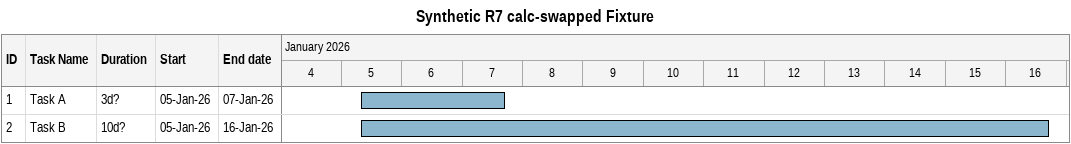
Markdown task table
Synthetic R7 calc-swapped Fixture

| ID | Task | Duration | Start | Finish |
|---|---|---|---|---|
| 1 | Task A | 3d? | 2026-01-05 | 2026-01-07 |
| 2 | Task B | 10d? | 2026-01-05 | 2026-01-16 |
